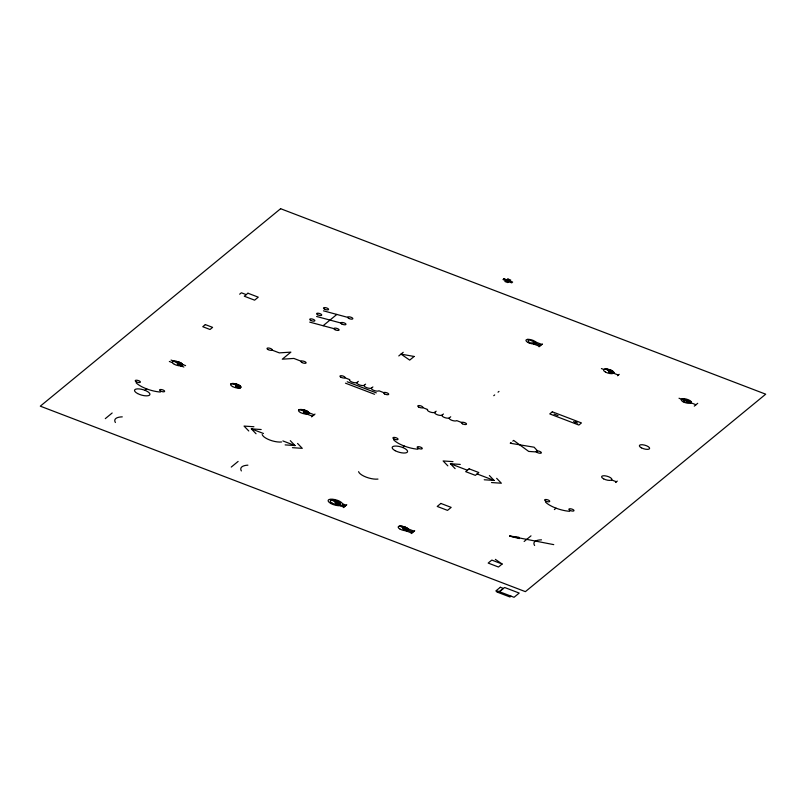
<?xml version="1.0" encoding="UTF-8"?>
<svg xmlns="http://www.w3.org/2000/svg" width="806" height="806" viewBox="0 0 806 806"><rect width="100%" height="100%" fill="white"/><g stroke="black" fill="none" stroke-linecap="round" stroke-linejoin="round"><path stroke-width="1.21" d="M239.664 294.19L241.387 292.78L246.233 294.633M105.294 418.636L112.165 412.994M145.009 390.326L146.732 388.915M323.135 325.695L336.868 314.421M231.251 467.067L238.123 461.425M311.579 416.883L315.015 414.062M344.928 377.792L349.774 379.646A3.99 1.411 16 0 0 352.121 382.094A3.99 1.411 16 0 0 357.048 382.427L358.338 381.369M398.789 355.94L403.222 352.293M357.048 382.427A3.99 1.411 16 0 0 359.405 384.875A3.99 1.411 16 0 0 364.332 385.208L365.612 384.15M364.332 385.208A3.99 1.411 16 0 0 366.68 387.656A3.99 1.411 16 0 0 371.606 387.988L372.896 386.93M422.747 407.635L427.603 409.488A3.99 1.411 16 0 0 429.951 411.937A3.99 1.411 16 0 0 434.877 412.269L436.167 411.211M402.657 447.501L404.38 446.091M434.877 412.269A3.99 1.411 16 0 0 437.225 414.717A3.99 1.411 16 0 0 442.151 415.05L443.441 413.992M442.151 415.05A3.99 1.411 16 0 0 444.509 417.498A3.99 1.411 16 0 0 449.426 417.83L450.715 416.773M343.366 507.579L346.802 504.758M539.053 346.792L542.488 343.971M493.756 395.696L494.683 394.93M498.048 392.169L498.974 391.404M511.085 442.534L510.228 443.24L534.116 447.209L537.572 450.937M512.797 441.124L513.654 440.419L528.696 451.42L536.504 451.954M411.272 533.542L414.707 530.721M617.527 375.757L619.24 374.347M574.92 422.938L576.35 421.76M554.357 509.594L556.069 508.183M524.142 541.491L531.003 535.849M502.128 564.019L498.481 567.021L488.174 563.072L491.821 560.079L502.128 564.019L495.358 559.364M694.278 406.143L697.714 403.322M615.572 482.492L617.295 481.081M499.488 591.725L504.637 587.493L519.195 593.065L514.047 597.296L497.796 591.09L496.768 591.936L509.956 596.984L510.984 596.138M304.96 413.317L308.587 413.508M605.256 369.037L607.855 369.219M606.313 369.46L609.699 369.692M607.523 369.883L610.827 370.115M608.218 370.276L611.694 370.518M608.651 370.649L612.369 370.901M608.822 371.012L612.913 371.284M601.407 368.564L603.835 369.491A2.66 0.937 16 0 1 607.109 369.712A2.66 0.937 16 0 1 608.681 371.344L613.326 371.657M608.54 371.687L613.618 372.029M608.711 372.04L613.789 372.382M609.145 372.412L613.819 372.735M609.84 372.805L613.668 373.067M611.049 373.238L613.144 373.38M174.046 361.239L176.645 361.41M175.104 361.652L178.489 361.884M176.312 362.085L179.617 362.307M177.018 362.478L180.484 362.71M177.441 362.851L181.159 363.103M177.612 363.204L181.703 363.486M172.625 361.692A2.66 0.937 16 0 1 175.91 361.914A2.66 0.937 16 0 1 177.471 363.546L182.116 363.859M177.33 363.879L182.408 364.221M177.501 364.231L182.579 364.584M177.935 364.614L182.609 364.927M178.63 365.007L182.458 365.259M179.839 365.43L181.934 365.571M232.249 383.495L234.858 383.676M233.317 383.908L236.692 384.14M234.526 384.341L237.83 384.563M235.221 384.734L238.687 384.966M235.644 385.107L239.372 385.359M235.826 385.459L239.906 385.742M230.828 383.948A2.66 0.937 16 0 1 234.113 384.17A2.66 0.937 16 0 1 235.684 385.802L240.329 386.114M235.533 386.134L240.621 386.477M235.715 386.497L240.793 386.84M236.138 386.87L240.823 387.182M236.843 387.263L240.672 387.515M238.052 387.686L240.138 387.827M299.792 409.539L303.62 409.801M301.424 409.901L304.698 410.123M302.23 410.214L305.514 410.435M303.298 410.788L306.854 411.03M303.63 411.01L307.187 411.251M303.661 411.705L308.315 412.027M303.378 411.947L308.577 412.299M303.64 412.219L308.567 412.551M303.63 412.471L308.829 412.823M304.426 413.035L308.799 413.327M305.837 413.569L308.305 413.74M253.91 426.747L244.057 426.082L248.762 430.978M256.036 433.759L251.341 428.863L261.184 429.527M285.143 444.892L294.996 445.557L290.291 440.66M292.417 447.673L302.27 448.338L297.565 443.441M452.992 461.626L443.139 460.961L447.844 465.858M455.118 468.649L450.413 463.742L460.266 464.417M484.225 479.772L494.078 480.436L489.373 475.54M491.499 482.552L501.352 483.217L496.647 478.321M331.951 500.153L334.55 500.325M333.009 500.566L336.394 500.798M334.218 501L337.533 501.221M334.923 501.392L338.389 501.624M335.346 501.765L339.074 502.017M335.528 502.118L339.608 502.4M330.531 500.607A2.66 0.937 16 0 1 333.815 500.828A2.66 0.937 16 0 1 335.377 502.46L340.021 502.773M335.236 502.793L340.313 503.135M335.417 503.146L340.485 503.498M335.84 503.528L340.515 503.841M336.535 503.921L340.364 504.173M337.744 504.344L339.84 504.485M399.867 526.117L402.466 526.298M400.925 526.54L404.3 526.761M402.134 526.963L405.438 527.184M402.829 527.356L406.305 527.587M403.252 527.728L406.98 527.98M403.433 528.091L407.524 528.363M398.436 526.57A2.66 0.937 16 0 1 401.72 526.792A2.66 0.937 16 0 1 403.292 528.424L407.937 528.736M403.141 528.756L408.229 529.099M403.322 529.119L408.4 529.461M403.746 529.492L408.43 529.804M404.451 529.885L408.279 530.147M405.66 530.308L407.745 530.449M303.963 412.682L308.809 413.075M303.681 411.453L307.983 411.806M303.691 411.201L307.721 411.534M302.834 410.445L306.32 410.738M509.614 536.061L518.943 537.259L519.396 538.579L509.614 536.061L553.752 544.634M323.458 310.834L347.779 317.383M316.587 316.476L340.908 323.025M309.726 322.118L334.037 328.667M535.829 342.117L541.914 344.444M535.919 343.527L540.766 345.381M618.383 375.052L613.527 373.198A2.66 0.937 16 0 1 610.253 372.976A2.66 0.937 16 0 1 608.681 371.344M679.015 398.245L695.991 404.733M533.542 343.991L539.627 346.318M554.004 414.083L558.044 415.624M573.61 421.578L577.65 423.12M383.727 392.623L378.88 390.769A3.99 1.411 16 0 1 373.954 390.436A3.99 1.411 16 0 1 371.606 387.988M272.025 350.096L279.309 352.877L290.875 352.131L282.291 359.184L293.858 358.438L301.132 361.219M461.556 422.465L456.71 420.611A3.99 1.411 16 0 1 451.783 420.279A3.99 1.411 16 0 1 449.426 417.83M611.583 479.933L616.439 481.787M347.205 381.762L376.301 392.885M345.482 383.172L374.589 394.295M450.413 463.742L467.389 470.241M477.092 473.948L494.078 480.436M171.053 360.06L174.126 361.229M182.529 364.443L185.602 365.622M308.698 412.682L314.149 414.768M169.341 361.471L172.413 362.64M180.816 365.853L183.889 367.032M306.975 414.093L312.436 416.178M251.341 428.863L263.461 433.497M282.866 440.922L294.996 445.557M342.59 503.831L346.227 505.231M408.068 528.877L414.133 531.194M342.248 505.08L345.079 506.168M412.994 532.131L408.138 530.277A2.66 0.937 16 0 1 404.854 530.056A2.66 0.937 16 0 1 403.292 528.424M340.293 505.715L343.94 507.105M405.781 530.751L411.846 533.078M308.446 413.619A2.66 0.937 16 0 1 305.162 413.397A2.66 0.937 16 0 1 303.59 411.765A2.66 0.937 16 0 0 302.028 410.133A2.66 0.937 16 0 0 298.744 409.911M182.327 365.4A2.66 0.937 16 0 1 179.043 365.178A2.66 0.937 16 0 1 177.471 363.546M240.531 387.656A2.66 0.937 16 0 1 237.246 387.434A2.66 0.937 16 0 1 235.684 385.802M418.022 449.234A19.304 6.821 16 0 1 393.761 439.965M569.711 511.336A19.304 6.821 16 0 1 545.461 502.057M160.374 392.059A19.304 6.821 16 0 1 136.113 382.79M281.576 441.98A11.909 4.211 16 0 1 269.758 440.005A11.909 4.211 16 0 1 262.182 434.555M377.974 479.086A11.909 4.211 16 0 1 366.146 477.122A11.909 4.211 16 0 1 358.569 471.671M534.61 545.491A18.306 6.468 16 0 1 541.481 539.849M115.399 422.505A18.729 6.619 16 0 1 122.27 416.863M241.357 470.936A19.676 6.952 16 0 1 247.895 465.163M340.233 504.314A2.66 0.937 16 0 1 336.948 504.093A2.66 0.937 16 0 1 335.377 502.46M280.619 208.704L40.3 406.164L525.381 591.644L765.7 394.184L280.619 208.704M205.329 324.596L202.759 326.712L210.034 329.493L212.603 327.377L205.329 324.596M247.946 293.223L244.299 296.225L254.615 300.164L258.263 297.162L247.946 293.223M503.972 278.735L502.994 279.531L511.679 282.856L512.646 282.06L503.972 278.735M507.911 279.007L504.878 281.495L507.74 282.584L510.762 280.095L507.911 279.007M414.143 356.464L409.7 360.111L401.005 354.116L414.143 356.464M469.112 468.83L465.677 471.651L475.379 475.359L478.814 472.538L469.112 468.83M440.862 503.438L437.215 506.44L447.521 510.379L451.169 507.387L440.862 503.438M552.332 411.806L549.763 413.921L578.859 425.044L581.438 422.928L552.332 411.806M500.335 587.262L495.821 590.959L498.733 592.078L503.246 588.37L500.335 587.262M536.131 342.57L529.351 343.084L527.728 339.356L536.131 342.57M691.357 401.922L684.576 402.436L682.954 398.708L691.357 401.922M300.477 412.541A5.33 1.884 16 0 0 308.698 413.276A5.33 1.884 16 0 0 301.595 409.478A5.33 1.884 16 0 0 300.477 412.541M683.186 401.801A5.33 1.884 16 0 0 691.397 402.537A5.33 1.884 16 0 0 684.304 398.728A5.33 1.884 16 0 0 683.186 401.801M324.475 309.111A2.66 0.937 16 0 0 328.586 309.474A2.66 0.937 16 0 0 325.03 307.58A2.66 0.937 16 0 0 324.475 309.111M348.726 318.38A2.66 0.937 16 0 0 352.837 318.753A2.66 0.937 16 0 0 349.29 316.849A2.66 0.937 16 0 0 348.726 318.38M317.604 314.753A2.66 0.937 16 0 0 321.715 315.116A2.66 0.937 16 0 0 318.169 313.222A2.66 0.937 16 0 0 317.604 314.753M341.865 324.022A2.66 0.937 16 0 0 345.965 324.395A2.66 0.937 16 0 0 342.419 322.491A2.66 0.937 16 0 0 341.865 324.022M310.743 320.395A2.66 0.937 16 0 0 314.854 320.758A2.66 0.937 16 0 0 311.297 318.864A2.66 0.937 16 0 0 310.743 320.395M334.994 329.664A2.66 0.937 16 0 0 339.104 330.037A2.66 0.937 16 0 0 335.558 328.133A2.66 0.937 16 0 0 334.994 329.664M641.385 447.824A5.33 1.884 16 0 0 649.606 448.559A5.33 1.884 16 0 0 642.503 444.751A5.33 1.884 16 0 0 641.385 447.824M301.998 362.539A2.66 0.937 16 0 0 306.109 362.912A2.66 0.937 16 0 0 302.562 361.007A2.66 0.937 16 0 0 301.998 362.539M268.045 349.562A2.66 0.937 16 0 0 272.156 349.925A2.66 0.937 16 0 0 268.61 348.021A2.66 0.937 16 0 0 268.045 349.562M340.948 377.248A2.66 0.937 16 0 0 345.049 377.621A2.66 0.937 16 0 0 341.502 375.717A2.66 0.937 16 0 0 340.948 377.248M384.603 393.943A2.66 0.937 16 0 0 388.714 394.315A2.66 0.937 16 0 0 385.157 392.411A2.66 0.937 16 0 0 384.603 393.943M418.767 407.09A2.66 0.937 16 0 0 422.878 407.463A2.66 0.937 16 0 0 419.332 405.559A2.66 0.937 16 0 0 418.767 407.09M462.422 423.785A2.66 0.937 16 0 0 466.533 424.147A2.66 0.937 16 0 0 462.987 422.253A2.66 0.937 16 0 0 462.422 423.785M537.27 452.498A2.66 0.937 16 0 0 541.37 452.861A2.66 0.937 16 0 0 537.824 450.957A2.66 0.937 16 0 0 537.27 452.498M527.96 342.449A5.33 1.884 16 0 0 536.171 343.185A5.33 1.884 16 0 0 529.079 339.376A5.33 1.884 16 0 0 527.96 342.449M605.568 372.13A5.33 1.884 16 0 0 613.789 372.856A5.33 1.884 16 0 0 606.686 369.057A5.33 1.884 16 0 0 605.568 372.13M603.623 478.855A5.33 1.884 16 0 0 611.835 479.59A5.33 1.884 16 0 0 604.742 475.782A5.33 1.884 16 0 0 603.623 478.855M174.358 364.322A5.33 1.884 16 0 0 182.579 365.058A5.33 1.884 16 0 0 175.476 361.249A5.33 1.884 16 0 0 174.358 364.322M232.571 386.578A5.33 1.884 16 0 0 240.782 387.313A5.33 1.884 16 0 0 233.69 383.505A5.33 1.884 16 0 0 232.571 386.578M395.212 450.705A7.989 2.821 16 0 0 407.544 451.803A7.989 2.821 16 0 0 396.895 446.101A7.989 2.821 16 0 0 395.212 450.705M393.922 438.938A2.66 0.937 16 0 0 398.033 439.31A2.66 0.937 16 0 0 394.487 437.406A2.66 0.937 16 0 0 393.922 438.938M418.183 448.217A2.66 0.937 16 0 0 422.284 448.579A2.66 0.937 16 0 0 418.737 446.685A2.66 0.937 16 0 0 418.183 448.217M545.622 501.04A2.66 0.937 16 0 0 549.732 501.403A2.66 0.937 16 0 0 546.176 499.508A2.66 0.937 16 0 0 545.622 501.04M569.872 510.309A2.66 0.937 16 0 0 573.983 510.682A2.66 0.937 16 0 0 570.436 508.777A2.66 0.937 16 0 0 569.872 510.309M137.564 393.53A7.989 2.821 16 0 0 149.896 394.628A7.989 2.821 16 0 0 139.247 388.925A7.989 2.821 16 0 0 137.564 393.53M136.274 381.772A2.66 0.937 16 0 0 140.385 382.135A2.66 0.937 16 0 0 136.839 380.231A2.66 0.937 16 0 0 136.274 381.772M160.535 391.041A2.66 0.937 16 0 0 164.636 391.404A2.66 0.937 16 0 0 161.089 389.51A2.66 0.937 16 0 0 160.535 391.041M332.263 503.236A5.33 1.884 16 0 0 340.485 503.972A5.33 1.884 16 0 0 333.382 500.163A5.33 1.884 16 0 0 332.263 503.236M330.974 503.559A7.546 2.67 16 0 0 342.61 504.596A7.546 2.67 16 0 0 332.556 499.206A7.546 2.67 16 0 0 330.974 503.559M400.179 529.199A5.33 1.884 16 0 0 408.39 529.935A5.33 1.884 16 0 0 401.297 526.137A5.33 1.884 16 0 0 400.179 529.199"/></g></svg>
